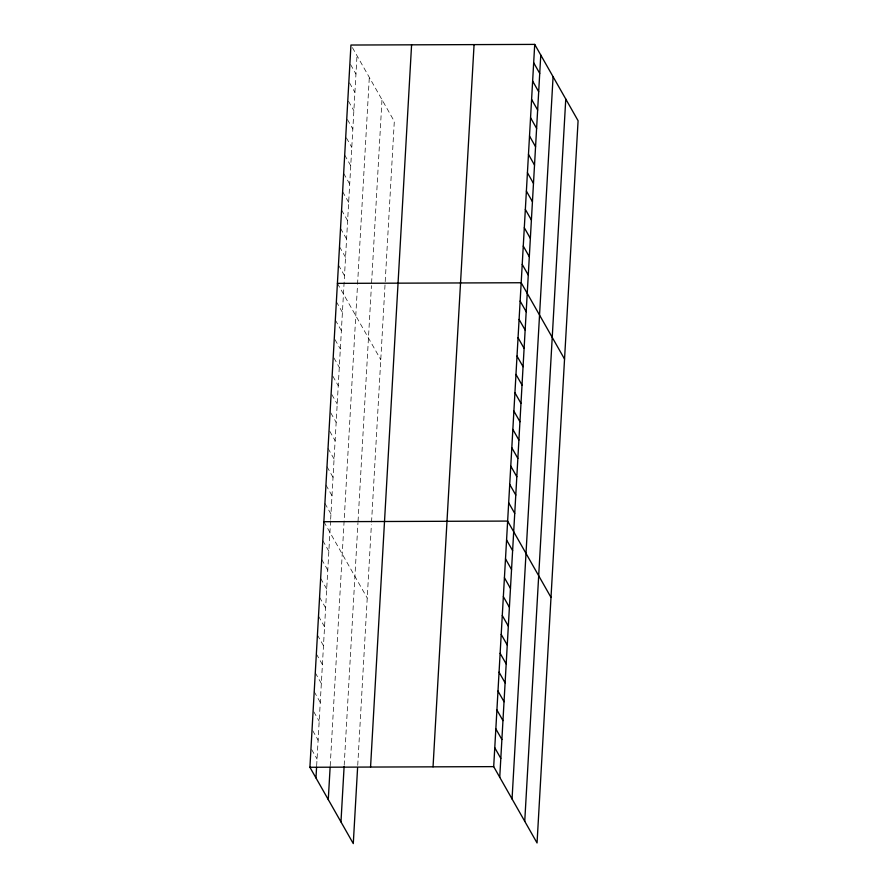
<?xml version="1.0" encoding="UTF-8"?>
<svg xmlns="http://www.w3.org/2000/svg" width="888" height="888" viewBox="0 0 888 888"><rect width="100%" height="100%" fill="white"/><g stroke="black" fill="none" stroke-linecap="round" stroke-linejoin="round"><path stroke-width="0.67" stroke-dasharray="4.44 3.33" d="M316.661 765.778L330.591 520.579M330.658 519.269L356.998 55.689M330.203 765.867L357.487 285.581M357.553 284.271L369.308 77.356M344.189 765.256L357.964 522.677M358.042 521.367L371.428 285.647M371.584 283.028L381.995 99.689M357.731 765.345L371.395 524.708M371.55 522.089L394.305 121.367L351.615 46.209M350.571 64.547L355.955 74.015M349.539 82.884L354.911 92.352M348.496 101.221L353.868 110.689M347.452 119.547L352.836 129.015M346.409 137.884L351.792 147.353M344.699 155.034L350.749 165.69M343.656 173.371L349.706 184.016M342.613 191.697L348.662 202.353M341.569 210.034L347.63 220.69M340.526 228.371L346.586 239.016M339.494 246.698L345.543 257.353M338.45 265.035L344.5 275.691M337.407 283.372L380.774 359.707M336.363 301.698L342.413 312.354M335.32 320.035L341.381 330.691M334.954 339.549L340.337 349.028M333.91 357.886L339.294 367.355M332.867 376.223L338.25 385.692M331.834 394.55L337.207 404.029M330.791 412.887L336.164 422.355M329.748 431.224L335.131 440.692M328.038 448.373L334.088 459.029M326.995 466.711L333.044 477.356M325.952 485.037L332.001 495.693M324.908 503.374L330.958 514.03M323.865 521.711L367.232 598.035M322.799 540.592L328.849 551.248M321.722 559.484L327.772 570.14M320.646 578.377L326.695 589.033M319.58 597.269L325.63 607.914M318.503 616.15L324.553 626.806M317.427 635.042L323.476 645.698M316.361 653.934L322.411 664.59M315.284 672.815L321.334 683.471M314.208 691.708L320.257 702.364M313.808 711.788L319.192 721.256M312.731 730.669L318.115 740.137M311.666 749.561L317.038 759.029"/><path stroke-width="1.33" d="M357.575 768.042L353.28 843.6L309.912 767.265L350.949 45.033L534.72 44.4L578.088 120.735L537.051 842.967L493.695 766.633L534.72 44.4M315.973 777.921L316.583 767.121M328.283 799.6L330.125 767.21M340.97 821.922L344.111 766.61M370.562 767.054L411.588 44.822M433.044 766.844L474.07 44.611M499.744 777.289L540.77 55.056M512.054 798.967L553.08 76.723M524.741 821.3L565.767 99.056M337.407 283.372L521.178 282.739L564.546 359.074M323.865 521.711L507.636 521.078L551.004 597.413M309.912 767.265L493.695 766.633M533.677 62.737L539.726 73.382M532.634 81.063L538.683 91.719M531.59 99.401L537.651 110.057M530.558 117.738L536.607 128.394M529.514 136.064L535.564 146.72M528.471 154.401L534.521 165.057M527.428 172.738L533.477 183.394M526.384 191.064L532.445 201.72M525.341 209.402L531.401 220.058M524.309 227.739L530.358 238.395M523.265 246.076L529.315 256.721M522.222 264.402L528.271 275.058M520.135 301.076L526.196 311.721M519.091 319.403L525.152 330.059M518.059 337.74L524.109 348.396M517.016 356.077L523.065 366.722M515.972 374.403L522.022 385.059M514.929 392.74L520.979 403.396M513.886 411.077L519.946 421.722M512.853 429.404L518.903 440.06M511.81 447.741L517.859 458.397M510.767 466.078L516.816 476.734M509.723 484.404L515.773 495.06M508.68 502.741L514.729 513.397M506.571 539.96L512.62 550.616M505.494 558.852L511.544 569.508M504.417 577.744L510.478 588.4M503.352 596.636L509.401 607.281M502.275 615.517L508.325 626.173M501.198 634.409L507.259 645.065M500.133 653.302L506.182 663.958M499.056 672.194L505.106 682.839M497.979 691.075L504.04 701.731M496.914 709.967L502.963 720.623M495.837 728.859L501.887 739.515M494.76 747.752L500.821 758.396"/></g></svg>
